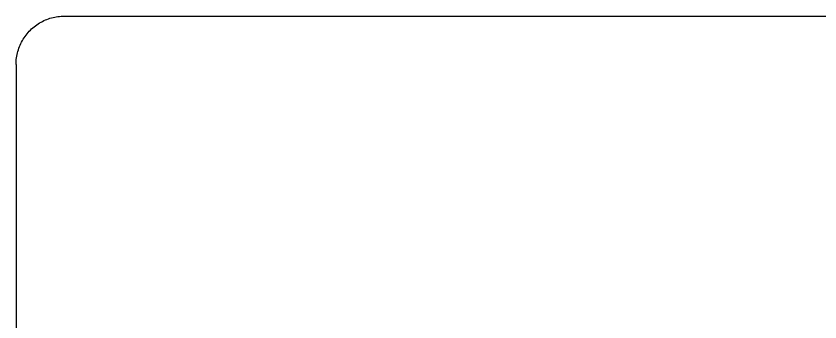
# Model space of a CAD drawing. Header units: millimetres. Extents: x -573 to 3430, y 0 to 3769.
# Drawn here: x 168.34 to 184.98, y 478.65 to 484.97 of the extents above; entities that cross this region are included whole.
import ezdxf

# ---------------------------------------------------------------- set-up
doc = ezdxf.new("R2010")
doc.units = ezdxf.units.MM
doc.layers.add('01 Basic thick', color=7, linetype='Continuous', lineweight=35)

msp = doc.modelspace()

# ---------------------------------------------------------------- linework, layer by layer
at = {"layer": '01 Basic thick', "lineweight": -3}
for p, q in [((168.915, 484.878, -368.054), (168.946, 484.892, -368.054)), ((168.946, 484.892, -368.054), (168.977, 484.904, -368.054)), ((168.977, 484.904, -368.054), (169.009, 484.916, -368.054)), ((169.009, 484.916, -368.054), (169.041, 484.927, -368.054)), ((169.041, 484.927, -368.054), (169.073, 484.936, -368.054)), ((169.073, 484.936, -368.054), (169.106, 484.945, -368.054)), ((169.106, 484.945, -368.054), (169.138, 484.952, -368.054)), ((169.138, 484.952, -368.054), (169.171, 484.958, -368.054)), ((169.171, 484.958, -368.054), (169.205, 484.963, -368.054)), ((169.205, 484.963, -368.054), (169.238, 484.967, -368.054)), ((169.238, 484.967, -368.054), (169.272, 484.97, -368.054)), ((169.272, 484.97, -368.054), (169.305, 484.972, -368.054)), ((169.305, 484.972, -368.054), (169.339, 484.972, -368.054)), ((169.339, 484.972, -368.054), (527.339, 484.972, -368.054)), ((168.66, 484.706, -368.054), (168.686, 484.729, -368.054)), ((168.686, 484.729, -368.054), (168.712, 484.751, -368.054)), ((168.712, 484.751, -368.054), (168.739, 484.772, -368.054)), ((168.739, 484.772, -368.054), (168.767, 484.793, -368.054)), ((168.767, 484.793, -368.054), (168.796, 484.812, -368.054)), ((168.796, 484.812, -368.054), (168.825, 484.83, -368.054)), ((168.825, 484.83, -368.054), (168.855, 484.847, -368.054)), ((168.855, 484.847, -368.054), (168.885, 484.863, -368.054)), ((168.885, 484.863, -368.054), (168.915, 484.878, -368.054)), ((168.524, 484.552, -368.054), (168.545, 484.58, -368.054)), ((168.545, 484.58, -368.054), (168.566, 484.607, -368.054)), ((168.566, 484.607, -368.054), (168.588, 484.633, -368.054)), ((168.588, 484.633, -368.054), (168.611, 484.658, -368.054)), ((168.611, 484.658, -368.054), (168.635, 484.683, -368.054)), ((168.635, 484.683, -368.054), (168.66, 484.706, -368.054)), ((168.423, 484.373, -368.054), (168.437, 484.404, -368.054)), ((168.437, 484.404, -368.054), (168.452, 484.435, -368.054)), ((168.452, 484.435, -368.054), (168.469, 484.465, -368.054)), ((168.469, 484.465, -368.054), (168.486, 484.495, -368.054)), ((168.486, 484.495, -368.054), (168.505, 484.524, -368.054)), ((168.505, 484.524, -368.054), (168.524, 484.552, -368.054)), ((168.368, 484.21, -368.054), (168.377, 484.244, -368.054)), ((168.377, 484.244, -368.054), (168.386, 484.277, -368.054)), ((168.386, 484.277, -368.054), (168.397, 484.309, -368.054)), ((168.397, 484.309, -368.054), (168.41, 484.341, -368.054)), ((168.41, 484.341, -368.054), (168.423, 484.373, -368.054)), ((168.341, 484.041, -368.054), (168.344, 484.075, -368.054)), ((168.344, 484.075, -368.054), (168.348, 484.109, -368.054)), ((168.348, 484.109, -368.054), (168.354, 484.143, -368.054)), ((168.354, 484.143, -368.054), (168.36, 484.177, -368.054)), ((168.36, 484.177, -368.054), (168.368, 484.21, -368.054)), ((168.339, 483.972, -368.054), (168.34, 484.007, -368.054)), ((168.339, 483.972, -368.054), (168.339, 434.972, -368.054)), ((168.34, 484.007, -368.054), (168.341, 484.041, -368.054))]:
    msp.add_line(p, q, dxfattribs=at)

doc.saveas('drawing.dxf')
